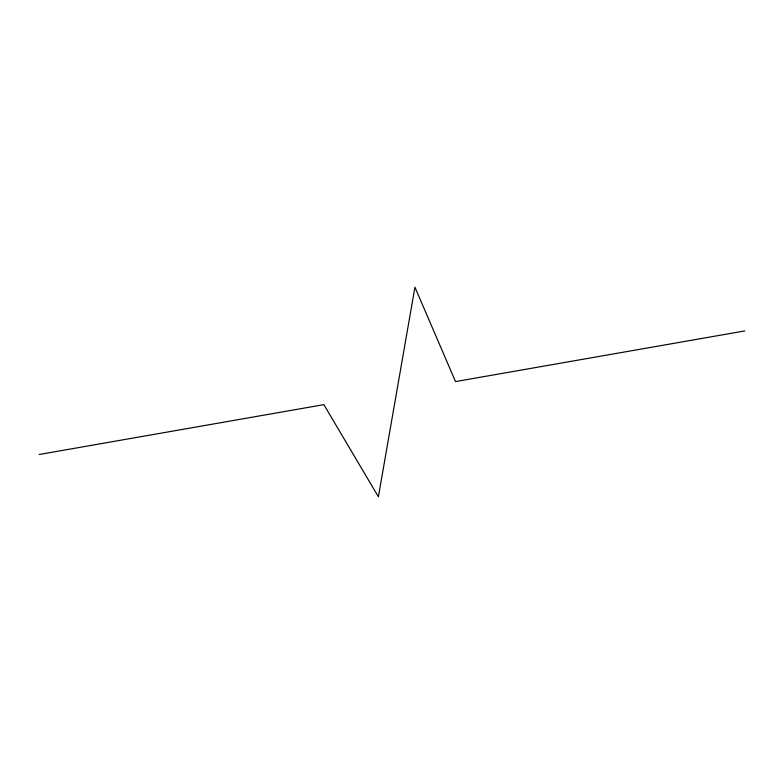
<?xml version="1.0" encoding="UTF-8"?>
<svg xmlns="http://www.w3.org/2000/svg" width="784" height="784" viewBox="0 0 784 784"><rect width="100%" height="100%" fill="white"/><g stroke="black" fill="none" stroke-linecap="round" stroke-linejoin="round"><path stroke-width="1.18" d="M39.2 454.495L323.861 404.642L378.388 496.782L414.932 287.218L455.524 381.583L744.8 330.926"/></g></svg>
